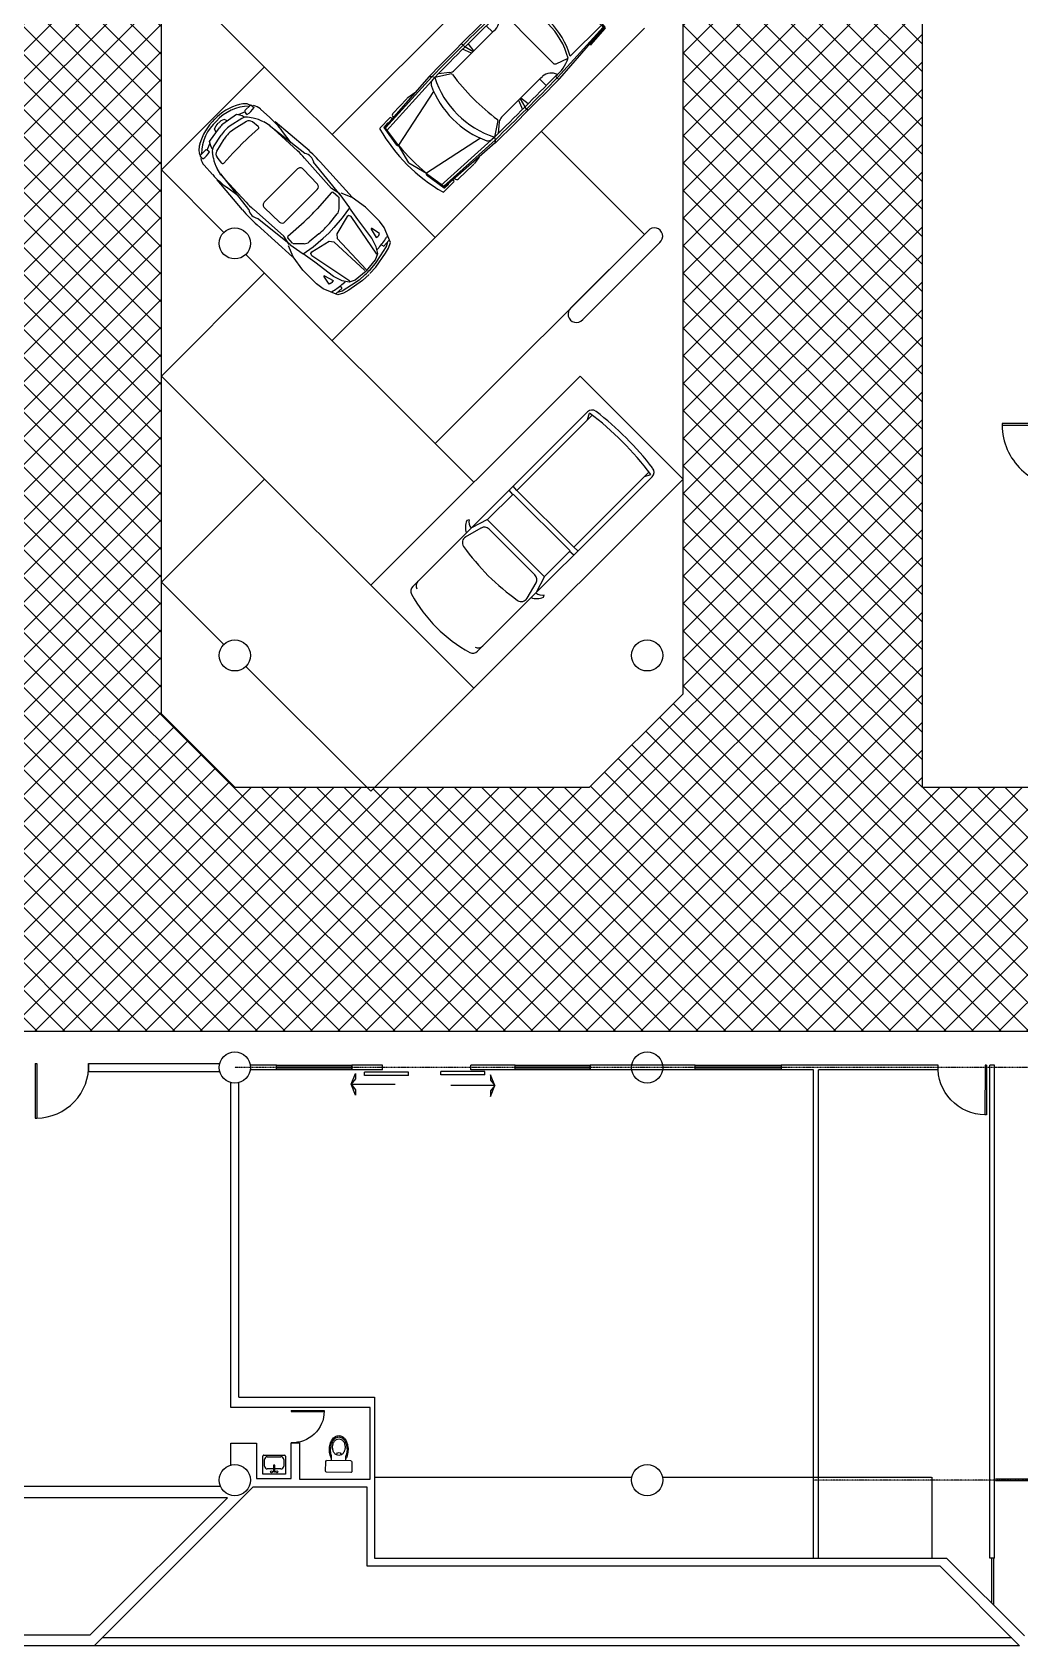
# Model space of a CAD drawing. Header units: millimetres. Extents: x 4849 to 12923, y -7542 to -986.
# Drawn here: x 8201 to 10102, y -7403 to -4294 of the extents above; entities that cross this region are included whole.
import ezdxf

# ---------------------------------------------------------------- set-up
doc = ezdxf.new("R2010")
doc.units = ezdxf.units.MM
doc.linetypes.add('ACAD_ISO02W100', pattern=[15, 12, -3])
doc.linetypes.add('DASHDOT2', pattern=[12.7, 6.35, -3.175, 0, -3.175])
for name, color, linetype in [('col', 30, 'Continuous'), ('eje', 20, 'DASHDOT2'), ('muba', 32, 'Continuous'), ('mue', 31, 'Continuous'), ('Mufa', 11, 'Continuous'), ('mur', 7, 'Continuous'), ('Pav', 9, 'Continuous'), ('pro', 120, 'ACAD_ISO02W100'), ('pue', 43, 'Continuous'), ('SANIT', 1, 'Continuous'), ('sim', 4, 'Continuous'), ('ven', 141, 'Continuous')]:
    doc.layers.add(name, color=color, linetype=linetype)
pattern_1 = [(135, (611749.955, 3302.552), (-26.5165043, -26.5165043), []), (225, (611749.955, 3302.552), (26.5165043, -26.5165043), [])]

# ---------------------------------------------------------------- blocks, each defined once
blk = doc.blocks.new('LLAVES')
at = {"color": 0, "linetype": 'ByBlock'}
for p, q in [((0.015, 0.005), (0.015, -0.005)), ((0.095, 0.01), (0.02, 0.01)), ((0.1, -0.005), (0.1, 0.005)), ((0.02, -0.01), (0.095, -0.01))]:
    blk.add_line(p, q, dxfattribs=at)
for centre in [(0.013, 0.035), (0.013, -0.035)]:
    blk.add_circle(centre, 0.013, dxfattribs=at)
for centre, start, end in [((0.02, 0.005), 90, 180), ((0.095, 0.005), 0, 90), ((0.02, -0.005), 180, 270), ((0.095, -0.005), 270, 360)]:
    blk.add_arc(centre, 0.005, start, end, dxfattribs=at)
blk = doc.blocks.new('MUBA08PL')
at = {"color": 0, "linetype": 'ByBlock'}
for p, q in [((0.025, -0.3), (0.025, 0.3)), ((0.025, 0.3), (0.495, 0.3)), ((0.161, 0.019), (0.161, 0.179)), ((0.233, 0.251), (0.411, 0.251)), ((0.483, 0.179), (0.483, -0.179)), ((0.525, 0.27), (0.525, -0.27)), ((0.495, -0.3), (0.025, -0.3)), ((0.161, -0.179), (0.161, -0.019)), ((0.411, -0.251), (0.233, -0.251))]:
    blk.add_line(p, q, dxfattribs=at)
for centre, radius, start, end in [((0.233, 0.179), 0.072, 90, 180), ((0.411, 0.179), 0.072, 360, 90), ((0.495, 0.27), 0.03, 360, 90), ((0.233, -0.179), 0.072, 180, 270), ((0.411, -0.179), 0.072, 270, 360), ((0.495, -0.27), 0.03, 270, 360)]:
    blk.add_arc(centre, radius, start, end, dxfattribs=at)
at = {"color": 0, "linetype": 'ByBlock', "xscale": 2, "yscale": 2, "zscale": 2}
blk.add_blockref('LLAVES', (0.06, 0), dxfattribs=at)
blk = doc.blocks.new('P100-D')
at = {"color": 0, "linetype": 'ByBlock'}
for p, q in [((-0.019, 1), (-0.049, 1)), ((-0.049, 0), (-0.049, 1)), ((-0.019, 0), (-0.019, 1)), ((-0.019, 0), (-0.049, 0))]:
    blk.add_line(p, q, dxfattribs=at)
blk.add_arc((-0.041, 0.04), 0.959, 90.4342, 182.4198, dxfattribs=at)
blk = doc.blocks.new('_WC')
at = {"layer": 'SANIT'}
for p, q in [((0.018, 0.233), (0.018, -0.233)), ((0.222, 0.253), (0.038, 0.253)), ((0.242, 0.233), (0.242, -0.233)), ((0.242, 0.136), (0.335, 0.136)), ((0.038, -0.253), (0.222, -0.253)), ((0.242, -0.14), (0.337, -0.14))]:
    blk.add_line(p, q, dxfattribs=at)
for points in [[(0.455, -0.183, 0.067069), (0.563, -0.168, 0.079499), (0.647, -0.13, 0.107137), (0.707, -0.068, 0.140584), (0.726, -0.003, 0.140584), (0.707, 0.061, 0.107137), (0.647, 0.124, 0.079499), (0.563, 0.162, 0.067069), (0.455, 0.176, 0.067069), (0.347, 0.162, 0.057475), (0.285, 0.137, 0.107137)], [(0.455, -0.159, 0.064704), (0.554, -0.147, 0.077557), (0.63, -0.113, 0.107174), (0.686, -0.058), (0.702, -0.002), (0.686, 0.055, 0.107174), (0.63, 0.11, 0.077557), (0.554, 0.143, 0.064704), (0.455, 0.156, 0.064704), (0.357, 0.143, 0.021175), (0.335, 0.136, 0.107174)], [(0.281, -0.141, 0.062055), (0.347, -0.168, 0.067069), (0.455, -0.183, 0.067069)]]:
    blk.add_lwpolyline(points, format="xyb", dxfattribs=at)
blk.add_lwpolyline([(0.503, -0.122, 0.075307), (0.566, -0.113, 0.085687), (0.617, -0.087, 0.106098), (0.653, -0.046), (0.664, -0.002), (0.653, 0.043, 0.106098), (0.617, 0.084, 0.085687), (0.566, 0.109, 0.075307), (0.503, 0.119, 0.075307), (0.439, 0.109, 0.085687), (0.389, 0.084, 0.106098), (0.353, 0.043), (0.341, -0.002), (0.353, -0.046, 0.106098), (0.389, -0.087, 0.085687), (0.439, -0.113, 0.075307)], format="xyb", close=True, dxfattribs=at)
for centre, radius, start, end in [((0.038, 0.233), 0.02, 90, 180), ((0.222, 0.233), 0.02, 360, 90), ((0.357, -0.002), 0.0451, 264.4043, 95.5957), ((0.038, -0.233), 0.02, 180, 270), ((0.222, -0.233), 0.02, 270, 360), ((0.425, 0.114), 0.269, 251.3359, 255.1916), ((0.455, 0.226), 0.386, 255.1916, 270)]:
    blk.add_arc(centre, radius, start, end, dxfattribs=at)
blk = doc.blocks.new('SIMBO06')
at = {"color": 0, "linetype": 'ByBlock'}
blk.add_line((0, 0), (-1, 0), dxfattribs=at)
for points in [[(-0.1, 0.2), (0, 0), (-0.1, 0.1)], [(0, 0), (-0.1, -0.2), (-0.1, -0.1)]]:
    blk.add_lwpolyline(points, close=True, dxfattribs=at)
blk = doc.blocks.new('auuto56')
for p, q in [((-0.839, 2.301), (-0.839, -2.454)), ((0.924, -2.455), (0.924, 2.301)), ((-0.999, 0.666), (-0.981, 0.626)), ((-0.839, 0.69), (-0.732, 0.362)), ((-0.793, 0.906), (-0.706, 0.573)), ((0.878, 0.906), (0.79, 0.573)), ((0.924, 0.69), (0.817, 0.362)), ((1.066, 0.626), (1.084, 0.666)), ((0.823, 0.379), (-0.738, 0.379)), ((-0.732, 0.362), (-0.732, -0.326)), ((0.667, 0.479), (-0.583, 0.479)), ((0.817, 0.362), (0.817, -0.326)), ((-0.732, -0.314), (-0.839, -0.322)), ((-0.732, -0.426), (-0.839, -0.434)), ((0.817, -0.326), (-0.732, -0.326)), ((0.817, -0.426), (-0.732, -0.426)), ((-0.732, -0.426), (-0.732, -2.477)), ((0.817, -0.314), (0.924, -0.322)), ((0.817, -0.426), (0.924, -0.434)), ((0.817, -0.426), (0.817, -2.478)), ((-0.732, -2.353), (-0.792, -2.469)), ((0.817, -2.353), (0.877, -2.47))]:
    blk.add_line(p, q)
for centre, radius, start, end in [((0.042, -0.251), 2.788, 73.488, 106.512), ((-0.712, 2.301), 0.127, 107.4493, 180), ((-0.712, 2.159), 0.127, 108.5363, 180), ((0.797, 2.301), 0.127, 0, 72.5507), ((0.797, 2.159), 0.127, 0, 71.4637), ((-0.67, 0.938), 0.127, 99.9352, 194.7436), ((0.042, -3.264), 4.389, 80.3674, 99.6326), ((0.755, 0.938), 0.127, 345.2564, 80.0648), ((-0.714, 0.564), 0.303, 114.3542, 160.2056), ((-0.829, 0.529), 0.18, 93.2287, 147.6526), ((0.799, 0.564), 0.303, 19.7944, 65.6458), ((0.914, 0.529), 0.18, 32.3474, 86.7713), ((-0.583, 0.606), 0.127, 194.7436, 270), ((0.667, 0.606), 0.127, 270, 345.2564), ((-0.712, -2.454), 0.127, 180, 262.5594), ((0.047, 3.641), 6.167, 262.1826, 277.7434), ((0.797, -2.455), 0.127, 277.3566, 0), ((0.047, 3.71), 6.338, 262.9752, 276.9455)]:
    blk.add_arc(centre, radius, start, end)
blk = doc.blocks.new('_AUTO1P')
for p, q in [((-1.974, 0.846), (-2.382, 0.818)), ((-2.378, 0.722), (-1.53, 0.717)), ((-1.064, 0.837), (-2.374, 0.77)), ((-1.083, 0.879), (-2.372, 0.788)), ((-2.296, 0.809), (-2.366, 0.804)), ((-2.285, 0.799), (-2.285, 0.794)), ((-1.968, 0.816), (-1.968, 0.841)), ((-1.236, 0.629), (-1.472, 0.717)), ((-1.058, 0.789), (-1.058, 0.879)), ((-0.801, 0.616), (-0.801, 0.791)), ((-0.291, 0.616), (-0.313, 0.793)), ((-0.266, 0.616), (-0.223, 0.794)), ((-0.227, 0.616), (-0.157, 0.794)), ((-0.219, 0.842), (-0.223, 0.794)), ((-0.219, 0.842), (-0.214, 0.884)), ((0.33, 0.61), (0.604, 0.789)), ((0.331, 0.649), (0.508, 0.79)), ((0.604, 0.789), (0.635, 0.838)), ((0.604, 0.789), (1.99, 0.718)), ((0.604, 0.789), (0.665, 0.786)), ((0.635, 0.838), (0.674, 0.879)), ((0.635, 0.838), (1.962, 0.77)), ((0.674, 0.879), (1.959, 0.789)), ((1.085, 0.85), (1.248, 0.877)), ((1.277, 0.878), (1.663, 0.867)), ((1.711, 0.806), (1.711, 0.817)), ((1.749, 0.804), (1.749, 0.831)), ((1.764, 0.846), (2.036, 0.846)), ((1.867, 0.8), (1.867, 0.795)), ((1.878, 0.81), (1.969, 0.803)), ((2.024, 0.357), (1.959, 0.789)), ((2.041, 0.38), (1.978, 0.795)), ((-1.204, -0.024), (-1.204, 0.583)), ((-0.836, 0.616), (-0.879, 0.616)), ((-0.836, 0.616), (0.237, 0.616)), ((0.808, 0.614), (2.02, 0.357)), ((2.02, 0.357), (2.021, 0.357)), ((2.12, -0.024), (2.02, 0.357)), ((-1.204, -0.631), (-1.204, -0.024)), ((2.12, -0.024), (2.02, -0.405)), ((0.808, -0.662), (2.02, -0.405)), ((2.024, -0.405), (1.959, -0.837)), ((2.041, -0.428), (1.978, -0.843)), ((2.02, -0.405), (2.021, -0.405)), ((-1.974, -0.894), (-2.382, -0.866)), ((-2.378, -0.77), (-1.53, -0.765)), ((-1.064, -0.885), (-2.374, -0.818)), ((-1.083, -0.927), (-2.372, -0.836)), ((-2.296, -0.857), (-2.366, -0.852)), ((-2.285, -0.847), (-2.285, -0.842)), ((-1.968, -0.865), (-1.968, -0.889)), ((-1.472, -0.765), (-1.236, -0.678)), ((-1.058, -0.837), (-1.058, -0.927)), ((-0.836, -0.664), (-0.879, -0.664)), ((-0.836, -0.664), (0.237, -0.664)), ((-0.801, -0.664), (-0.801, -0.839)), ((-0.291, -0.664), (-0.313, -0.842)), ((-0.266, -0.664), (-0.223, -0.842)), ((-0.227, -0.664), (-0.157, -0.842)), ((-0.219, -0.89), (-0.223, -0.842)), ((-0.219, -0.89), (-0.214, -0.932)), ((0.33, -0.658), (0.604, -0.837)), ((0.331, -0.697), (0.508, -0.838)), ((0.604, -0.837), (1.99, -0.766)), ((0.604, -0.837), (0.665, -0.834)), ((0.604, -0.837), (0.635, -0.886)), ((0.635, -0.886), (1.962, -0.818)), ((0.635, -0.886), (0.674, -0.927)), ((0.674, -0.927), (1.959, -0.837)), ((1.085, -0.898), (1.248, -0.925)), ((1.277, -0.926), (1.663, -0.915)), ((1.711, -0.854), (1.711, -0.865)), ((1.749, -0.852), (1.749, -0.88)), ((1.764, -0.895), (2.036, -0.895)), ((1.867, -0.848), (1.867, -0.843)), ((1.878, -0.858), (1.969, -0.851))]:
    blk.add_line(p, q)
for centre, radius, start, end in [((5.983, -0.082), 8.43, 173.9964, 179.6055), ((5.983, -0.082), 8.4, 173.9783, 179.6055), ((-2.381, 0.798), 0.02, 94.0156, 173.9964), ((-2.366, 0.799), 0.005, 94.0156, 173.9783), ((-2.295, 0.799), 0.01, 0, 94.0156), ((-1.973, 0.841), 0.005, 0, 94.0156), ((-0.201, -0.024), 1.521, 150.8659, 209.1341), ((-0.201, -0.024), 1.471, 149.7747, 210.2253), ((-1.147, 0.076), 0.719, 82.7292, 116.9127), ((-1.254, 0.583), 0.05, 0, 69.7332), ((-0.858, 0.879), 0.264, 198.929, 265.3327), ((-0.191, -74.428), 75.312, 89.34093, 90.67843), ((-0.193, -74.47), 75.312, 89.37043, 90.66277), ((-1.055, 0.792), 0.00371, 231.8562, 262.6874), ((-0.191, -74.519), 75.312, 89.39488, 90.65767), ((0.237, 0.766), 0.15, 270, 308.6597), ((-0.99, -0.024), 1.789, 332.9588, 27.0412), ((0.659, 0.666), 0.12, 34.988, 87.0702), ((-0.863, -0.024), 1.789, 334.8894, 25.1107), ((1.272, 0.728), 0.15, 88.3149, 99.1976), ((1.661, 0.817), 0.05, 0, 88.3149), ((1.764, 0.831), 0.015, 90, 180), ((1.877, 0.8), 0.01, 85.9844, 180), ((1.968, 0.793), 0.01, 8.5304, 85.9844), ((2.036, 0.826), 0.02, 15.0642, 90), ((-1.124, -0.024), 3.292, 344.9358, 15.0642), ((0.341, 0.593), 0.02, 123.24, 188.5703), ((-3.754, -0.024), 4.121, 0, 8.5703), ((-1.598, -0.024), 3.638, 353.9896, 6.0104), ((2.021, 0.377), 0.02, 270, 8.5304), ((5.983, 0.034), 8.43, 180.3945, 186.0036), ((5.983, 0.034), 8.4, 180.3945, 186.0217), ((-3.754, -0.024), 4.121, 351.4297, 360), ((2.021, -0.425), 0.02, 351.4696, 90), ((-2.381, -0.846), 0.02, 186.0036, 265.9844), ((-2.366, -0.847), 0.005, 186.0217, 265.9844), ((-2.295, -0.847), 0.01, 265.9844, 0), ((-1.973, -0.889), 0.005, 265.9844, 0), ((-1.147, -0.124), 0.719, 243.0873, 277.2708), ((-1.254, -0.631), 0.05, 290.2668, 0), ((-0.858, -0.927), 0.264, 94.6673, 161.071), ((-0.191, 74.38), 75.312, 269.32157, 270.65907), ((-0.193, 74.422), 75.312, 269.33723, 270.62957), ((-1.055, -0.84), 0.00371, 97.3126, 128.1438), ((-0.191, 74.471), 75.312, 269.34233, 270.60512), ((0.237, -0.814), 0.15, 51.3403, 90), ((0.341, -0.641), 0.02, 171.4297, 236.76), ((0.659, -0.714), 0.12, 272.9298, 325.0128), ((1.272, -0.777), 0.15, 260.8024, 271.6851), ((1.661, -0.865), 0.05, 271.6851, 0), ((1.764, -0.88), 0.015, 180, 270), ((1.877, -0.848), 0.01, 180, 274.0156), ((1.968, -0.841), 0.01, 274.0156, 351.4696), ((2.036, -0.875), 0.02, 270, 344.9358)]:
    blk.add_arc(centre, radius, start, end)
blk = doc.blocks.new('TT')
at = {"linetype": 'ByBlock'}
for p, q in [((-6280.442, -167.874), (-6280.613, -167.909)), ((-6280.283, -167.865), (-6280.442, -167.874)), ((-6280.149, -167.864), (-6279.99, -167.873)), ((-6279.99, -167.873), (-6279.819, -167.908)), ((-6280.974, -168.089), (-6280.943, -168.082)), ((-6280.79, -167.996), (-6280.935, -168.008)), ((-6280.82, -167.956), (-6280.908, -168.008)), ((-6280.613, -167.909), (-6280.82, -167.956)), ((-6280.777, -168.052), (-6280.79, -167.996)), ((-6280.703, -168.045), (-6280.653, -168.042)), ((-6279.819, -167.908), (-6279.612, -167.954)), ((-6279.729, -168.044), (-6279.779, -168.041)), ((-6279.655, -168.051), (-6279.642, -167.995)), ((-6279.642, -167.995), (-6279.497, -168.006)), ((-6279.612, -167.954), (-6279.524, -168.006)), ((-6279.458, -168.088), (-6279.488, -168.08)), ((-6280.869, -168.215), (-6280.903, -168.228)), ((-6280.903, -168.228), (-6280.866, -168.405)), ((-6280.851, -168.406), (-6280.802, -168.222)), ((-6280.802, -168.222), (-6280.841, -168.213)), ((-6279.629, -168.221), (-6279.591, -168.212)), ((-6279.58, -168.404), (-6279.629, -168.221)), ((-6279.528, -168.227), (-6279.565, -168.404)), ((-6279.563, -168.214), (-6279.528, -168.227)), ((-6281.028, -169.096), (-6281.073, -170.018)), ((-6280.897, -169.3), (-6280.846, -168.992)), ((-6280.69, -169.117), (-6280.836, -169.262)), ((-6280.359, -169.051), (-6280.597, -169.073)), ((-6280.071, -169.05), (-6279.833, -169.073)), ((-6279.74, -169.116), (-6279.594, -169.261)), ((-6279.533, -169.298), (-6279.585, -168.991)), ((-6279.402, -169.095), (-6279.355, -170.017)), ((-6280.893, -169.292), (-6280.979, -170.099)), ((-6280.906, -169.311), (-6280.864, -169.495)), ((-6280.843, -169.282), (-6280.833, -169.419)), ((-6280.806, -169.443), (-6280.392, -169.418)), ((-6279.623, -169.442), (-6280.038, -169.418)), ((-6279.586, -169.281), (-6279.597, -169.418)), ((-6279.524, -169.31), (-6279.566, -169.494)), ((-6279.537, -169.291), (-6279.449, -170.098)), ((-6280.864, -169.495), (-6280.912, -170.279)), ((-6280.656, -169.676), (-6279.774, -169.675)), ((-6279.566, -169.494), (-6279.516, -170.278)), ((-6280.732, -169.749), (-6280.743, -170.147)), ((-6279.697, -169.748), (-6279.685, -170.146)), ((-6280.978, -170.336), (-6280.873, -171.204)), ((-6279.761, -170.225), (-6280.667, -170.226)), ((-6279.45, -170.335), (-6279.553, -171.203)), ((-6281.067, -170.42), (-6281.005, -171.174)), ((-6280.935, -170.668), (-6280.975, -170.943)), ((-6280.913, -170.473), (-6280.881, -171.193)), ((-6279.514, -170.472), (-6279.545, -171.192)), ((-6279.492, -170.667), (-6279.451, -170.942)), ((-6279.361, -170.418), (-6279.422, -171.172)), ((-6280.881, -171.193), (-6280.846, -171.327)), ((-6279.545, -171.192), (-6279.58, -171.326)), ((-6280.992, -171.305), (-6280.978, -171.549)), ((-6280.755, -171.521), (-6280.692, -171.612)), ((-6280.711, -171.339), (-6280.694, -171.482)), ((-6280.685, -171.31), (-6280.428, -171.324)), ((-6280.616, -171.569), (-6280.35, -171.631)), ((-6280.428, -171.324), (-6280.215, -171.323)), ((-6279.998, -171.323), (-6280.211, -171.323)), ((-6279.809, -171.569), (-6280.075, -171.631)), ((-6279.741, -171.309), (-6279.998, -171.323)), ((-6279.67, -171.52), (-6279.734, -171.611)), ((-6279.715, -171.338), (-6279.731, -171.481)), ((-6279.434, -171.304), (-6279.447, -171.548)), ((-6280.919, -171.685), (-6280.905, -171.717)), ((-6280.907, -171.726), (-6280.912, -171.654)), ((-6280.746, -171.738), (-6280.894, -171.738)), ((-6280.894, -171.742), (-6280.882, -171.772)), ((-6280.722, -171.658), (-6280.733, -171.727)), ((-6280.733, -171.717), (-6280.594, -171.773)), ((-6280.645, -171.656), (-6280.636, -171.705)), ((-6280.636, -171.705), (-6280.578, -171.799)), ((-6280.598, -171.674), (-6280.336, -171.728)), ((-6280.578, -171.799), (-6280.262, -171.851)), ((-6280.368, -171.835), (-6280.34, -171.9)), ((-6280.34, -171.9), (-6280.278, -171.925)), ((-6279.847, -171.799), (-6280.163, -171.851)), ((-6280.084, -171.9), (-6280.147, -171.925)), ((-6279.827, -171.673), (-6280.089, -171.727)), ((-6280.057, -171.834), (-6280.084, -171.9)), ((-6279.789, -171.704), (-6279.847, -171.799)), ((-6279.692, -171.716), (-6279.831, -171.772)), ((-6279.78, -171.655), (-6279.789, -171.704)), ((-6279.703, -171.657), (-6279.692, -171.726)), ((-6279.679, -171.736), (-6279.531, -171.736)), ((-6279.531, -171.741), (-6279.543, -171.771)), ((-6279.507, -171.683), (-6279.52, -171.715)), ((-6279.518, -171.725), (-6279.514, -171.653)), ((-6280.278, -171.925), (-6280.213, -171.928)), ((-6280.147, -171.925), (-6280.212, -171.928))]:
    blk.add_line(p, q, dxfattribs=at)
for points in [[(-6280.226, -167.815), (-6280.398, -167.821), (-6280.719, -167.88), (-6280.829, -167.909), (-6280.93, -167.961), (-6281.049, -168.245), (-6281.071, -168.402), (-6281.07, -168.778), (-6281.021, -169.091), (-6280.933, -169.3)], [(-6280.206, -167.815), (-6280.034, -167.821), (-6279.713, -167.879), (-6279.603, -167.908), (-6279.502, -167.96), (-6279.383, -168.244), (-6279.361, -168.4), (-6279.361, -168.777), (-6279.409, -169.09), (-6279.497, -169.298)], [(-6280.222, -167.899), (-6280.494, -167.927), (-6280.605, -167.981), (-6280.679, -168.096), (-6280.736, -168.273), (-6280.799, -168.718), (-6280.846, -168.992), (-6280.609, -168.954), (-6280.361, -168.934), (-6280.215, -168.925)], [(-6280.584, -167.984), (-6280.752, -168.847), (-6280.734, -168.894), (-6280.699, -168.902), (-6280.316, -168.808), (-6280.259, -168.74), (-6280.231, -167.924)], [(-6280.21, -167.899), (-6279.938, -167.927), (-6279.827, -167.98), (-6279.753, -168.095), (-6279.695, -168.272), (-6279.632, -168.717), (-6279.585, -168.991), (-6279.821, -168.953), (-6280.07, -168.934), (-6280.215, -168.925)], [(-6279.848, -167.984), (-6279.679, -168.846), (-6279.696, -168.893), (-6279.732, -168.901), (-6280.115, -168.808), (-6280.171, -168.74), (-6280.201, -167.924)]]:
    blk.add_lwpolyline(points, dxfattribs=at)
for centre, radius, start, end in [((-6280.215, -169.082), 1.219, 86.8942, 93.2188), ((-6280.596, -169.566), 1.524, 94.0319, 103.1964), ((-6279.833, -169.565), 1.524, 76.9166, 86.0811), ((-6280.852, -168.263), 0.0508, 77.5746, 110.1342), ((-6280.858, -168.404), 0.00762, 192.0005, 345.153), ((-6279.58, -168.262), 0.0508, 69.9787, 102.5384), ((-6279.573, -168.402), 0.00762, 194.96, 348.1125), ((-6280.582, -169.225), 0.152, 95.4916, 134.8083), ((-6280.214, -170.568), 1.524, 84.6214, 95.4916), ((-6279.847, -169.224), 0.152, 45.3046, 84.6214), ((-6280.818, -169.28), 0.0254, 134.8083, 184.3979), ((-6280.808, -169.417), 0.0254, 184.3979, 273.3874), ((-6280.212, -172.461), 3.048, 86.7256, 93.3874), ((-6279.622, -169.416), 0.0254, 266.7256, 355.7151), ((-6279.612, -169.279), 0.0254, 355.7151, 45.3046), ((-6280.655, -169.752), 0.0762, 90.1141, 178.2929), ((-6279.774, -169.751), 0.0762, 1.8201, 89.9989), ((-6278.029, -170.169), 3.048, 177.1678, 184.7177), ((-6282.399, -170.173), 3.048, 355.3952, 2.9452), ((-6280.81, -170.216), 0.206, 145.336, 215.4638), ((-6279.086, -170.391), 1.829, 176.4893, 182.5638), ((-6280.667, -170.15), 0.0762, 178.2929, 270.1885), ((-6279.761, -170.149), 0.0762, 269.9245, 1.8201), ((-6281.341, -170.394), 1.829, 357.5491, 3.6237), ((-6279.618, -170.215), 0.206, 324.6492, 34.7769), ((-6279.165, -171.206), 1.829, 171.7454, 183.1132), ((-6281.261, -171.208), 1.829, 356.9998, 8.3676), ((-6280.694, -171.535), 0.284, 182.9306, 212.783), ((-6280.256, -171.171), 0.61, 194.8579, 215.0429), ((-6280.686, -171.336), 0.0254, 86.9979, 186.737), ((-6280.593, -171.47), 0.102, 186.737, 256.9903), ((-6279.832, -171.47), 0.102, 283.1226, 353.376), ((-6279.74, -171.335), 0.0254, 353.376, 93.115), ((-6280.17, -171.171), 0.61, 325.07, 345.2551), ((-6279.731, -171.534), 0.284, 327.3299, 357.1824), ((-6280.823, -172.008), 0.364, 73.7595, 104.0169), ((-6280.894, -171.725), 0.0127, 183.7825, 270.113), ((-6280.741, -171.713), 0.152, 202.9116, 223.7293), ((-6280.27, -171.136), 0.847, 225.5935, 273.8679), ((-6280.537, -171.517), 0.436, 223.7293, 239.6553), ((-6280.245, -171.02), 1.012, 239.6553, 272.0435), ((-6280.746, -171.725), 0.0127, 270.113, 350.5053), ((-6280.567, -171.524), 0.152, 215.0429, 258.3436), ((-6280.213, -171.037), 0.61, 256.9903, 283.1226), ((-6280.213, -171.131), 0.61, 258.3436, 281.7694), ((-6280.213, -171.55), 0.305, 260.7246, 279.3883), ((-6280.181, -171.02), 1.012, 268.0694, 300.4577), ((-6280.157, -171.136), 0.847, 266.2451, 314.5195), ((-6279.858, -171.524), 0.152, 281.7694, 325.07), ((-6279.601, -172.006), 0.364, 76.0961, 106.3535), ((-6279.679, -171.724), 0.0127, 189.6077, 270), ((-6279.889, -171.516), 0.436, 300.4577, 316.3836), ((-6279.684, -171.712), 0.152, 316.3836, 337.2014), ((-6279.531, -171.724), 0.0127, 270, 356.3304)]:
    blk.add_arc(centre, radius, start, end, dxfattribs=at)

msp = doc.modelspace()

# ---------------------------------------------------------------- hatches: boundary and pattern name
at = {"layer": 'Pav', "ltscale": 0.05}
h = msp.add_hatch(dxfattribs=at)
h.set_pattern_fill('ANSI37', color=256, scale=300, angle=90, style=0)
h.set_pattern_definition(pattern_1)
h.paths.add_polyline_path([(7957.2, -4154.5), (7942.3, -4169.3), (7942.3, -4535.6), (7952.2, -4545.5), (7942.3, -4555.4), (7942.3, -4701), (8449.2, -4701), (8449.2, -3907), (7942.3, -3907), (7942.3, -4139.6)])
h = msp.add_hatch(dxfattribs=at)
h.set_pattern_fill('ANSI37', color=256, scale=300, angle=90, style=0)
h.set_pattern_definition(pattern_1)
h.paths.add_polyline_path([(9453.8, -4701), (9914.6, -4701), (9914.6, -3907), (9453.8, -3907)])
h = msp.add_hatch(dxfattribs=at)
h.set_pattern_fill('ANSI37', color=256, scale=300, angle=90, style=0)
h.set_pattern_definition(pattern_1)
h.paths.add_polyline_path([(8449.2, -4701), (7942.3, -4701), (7942.3, -4931.6), (7947.3, -4936.5), (7942.3, -4941.5), (7942.3, -5327.5), (7803.9, -5465.9, -0.344237), (7826.6, -5495), (8449.2, -5495)])
h = msp.add_hatch(dxfattribs=at)
h.set_pattern_fill('ANSI37', color=256, scale=300, angle=90, style=0)
h.set_pattern_definition(pattern_1)
h.paths.add_polyline_path([(9914.6, -4701), (9453.8, -4701), (9453.8, -5495), (9914.6, -5495)])
h = msp.add_hatch(dxfattribs=at)
h.set_pattern_fill('ANSI37', color=256, scale=300, angle=90, style=0)
h.set_pattern_definition(pattern_1)
h.paths.add_polyline_path([(8590.6, -5749), (8449.2, -5607.6), (8449.2, -5495), (7826.6, -5495, -0.414214), (7796.6, -5525), (7796.6, -6219), (8590.6, -6219)])
h = msp.add_hatch(dxfattribs=at)
h.set_pattern_fill('ANSI37', color=256, scale=300, angle=90, style=0)
h.set_pattern_definition(pattern_1)
h.paths.add_polyline_path([(9384.6, -6219), (10178.6, -6219), (10178.6, -5749), (9914.6, -5749), (9914.6, -5495), (9453.8, -5495), (9453.8, -5568.7), (9384.6, -5637.8)])
h = msp.add_hatch(dxfattribs=at)
h.set_pattern_fill('ANSI37', color=256, scale=300, angle=90, style=0)
h.set_pattern_definition(pattern_1)
h.paths.add_polyline_path([(9384.6, -6219), (9384.6, -5637.8), (9273.4, -5749), (8859.9, -5749), (8852.3, -5756.7), (8844.6, -5749), (8590.6, -5749), (8590.6, -6219)])

# ---------------------------------------------------------------- linework, layer by layer
at = {"ltscale": 0.05}
for p, q in [((10086.8, -7388.1), (8335, -7388.1)), ((10101.8, -7403.1), (8320.1, -7403.1))]:
    msp.add_line(p, q, dxfattribs=at)
at = {"layer": 'col', "ltscale": 0.05}
for p, q in [((9237.8, -4825.3), (9386.3, -4676.8)), ((9408.9, -4699.4), (9260.5, -4847.9))]:
    msp.add_line(p, q, dxfattribs=at)
at = {"layer": 'col', "ltscale": 1.5}
for centre in [(8590.6, -4701), (8590.6, -5495), (9384.6, -5495), (8590.6, -6289), (9384.6, -6289), (8590.6, -7084), (9384.6, -7084)]:
    msp.add_circle(centre, 30, dxfattribs=at)
at = {"layer": 'col', "ltscale": 0.05}
for centre, start, end in [((9398.5, -4687.2), 310.5448, 139.4973), ((9248.3, -4837.5), 130.5448, 319.4973)]:
    msp.add_arc(centre, 16, start, end, dxfattribs=at)
at = {"layer": 'eje', "ltscale": 0.05}
for p, q in [((11766.6, -6289), (8590.6, -6289)), ((10972.6, -7084), (9704.8, -7084))]:
    msp.add_line(p, q, dxfattribs=at)
at = {"layer": 'muba', "ltscale": 0.05}
for p, q in [((10150.3, -7082.1), (10055.2, -7082.1)), ((10150.2, -7085.6), (10055.2, -7085.6)), ((10047.9, -7234.1), (10047.9, -7320.9)), ((10051.4, -7234.1), (10051.4, -7324.4))]:
    msp.add_line(p, q, dxfattribs=at)
at = {"layer": 'Mufa', "ltscale": 0.05}
for p, q in [((8671, -6284.5), (8620.3, -6284.5)), ((8671, -6293.5), (8620.3, -6293.5)), ((8671, -6293.5), (8671, -6284.5)), ((8816, -6293.5), (8816, -6284.5)), ((8875, -6284.5), (8816, -6284.5)), ((8875, -6293.5), (8816, -6293.5)), ((8875, -6293.5), (8875, -6284.5)), ((9130.5, -6284.5), (9045, -6284.5)), ((9045, -6293.5), (9045, -6284.5)), ((9130.5, -6293.5), (9045, -6293.5)), ((9130.5, -6293.5), (9130.5, -6284.5)), ((9274.5, -6293.5), (9274.5, -6284.5)), ((9476.8, -6284.5), (9274.5, -6284.5)), ((9476.8, -6293.5), (9274.5, -6293.5)), ((9944.6, -6284.5), (9642.8, -6284.5)), ((9704.8, -6293.5), (9642.8, -6293.5)), ((9704.8, -7234.1), (9704.8, -6293.5)), ((9714.6, -7234.1), (9714.6, -6293.5)), ((9944.6, -6293.5), (9714.6, -6293.5)), ((9944.6, -6293.5), (9944.6, -6284.5)), ((10053.6, -6284.5), (10044.6, -6284.5)), ((10044.6, -7234.1), (10044.6, -6284.5)), ((10053.6, -7234.1), (10053.6, -6284.5)), ((10053.6, -7234.1), (10044.6, -7234.1))]:
    msp.add_line(p, q, dxfattribs=at)
at = {"layer": 'mur', "ltscale": 0.05}
for p, q in [((8309.1, -6281.5), (8561.6, -6281.5)), ((8309.1, -6281.5), (8309.1, -6296.5)), ((8309.1, -6296.5), (8561.6, -6296.5)), ((8583.1, -6944), (8583.1, -6318.1)), ((8598.1, -6924.1), (8598.1, -6318.1)), ((8598.1, -6924.1), (8859.8, -6924.1)), ((8859.8, -6924.1), (8859.8, -7234.1)), ((8851.1, -6944), (8583.1, -6944)), ((8851.1, -7082), (8851.1, -6944)), ((8583.1, -7013), (8632.1, -7013)), ((8583.1, -7055), (8583.1, -7013)), ((8632.1, -7013), (8632.1, -7081)), ((8699.1, -7012), (8715.1, -7012)), ((8699.1, -7081), (8699.1, -7012)), ((8715.1, -7012), (8715.1, -7082)), ((8632.1, -7081), (8699.1, -7081)), ((8715.1, -7082), (8851.1, -7082)), ((8576.5, -7118), (7802.6, -7118)), ((8563.4, -7096.5), (7832.1, -7096.5)), ((8311.7, -7383.1), (8576.5, -7118)), ((8320, -7403.1), (8625.8, -7097)), ((8625.8, -7097), (8844.8, -7097)), ((8844.8, -7097), (8844.8, -7249.1)), ((8859.8, -7234.1), (9961.1, -7234.1)), ((9961.1, -7234.1), (10111.2, -7384.1)), ((8844.8, -7249.1), (9947.8, -7249.1)), ((9947.8, -7249.1), (10101.8, -7403.1)), ((8311.7, -7383.1), (6001, -7383.1)), ((8320.1, -7403.1), (5955, -7403.1))]:
    msp.add_line(p, q, dxfattribs=at)
at = {"layer": 'Pav', "ltscale": 0.05}
for p, q in [((9453.8, -5568.7), (9453.8, -3078.3)), ((9914.6, -5749), (9914.6, -3079)), ((8449.2, -5607.6), (8449.2, -3109)), ((9379.5, -3889.8), (8778, -4491.3)), ((8976.5, -4689.8), (8449.2, -4162.5)), ((8777.9, -4888.4), (9379.6, -4286.7)), ((8449.2, -4559.6), (8647.7, -4361.1)), ((8449.2, -4559.6), (8647.7, -4361.1)), ((9181, -4485.3), (9379.5, -4683.8)), ((8569.4, -4679.8), (8449.2, -4559.6)), ((9388.1, -4675), (8976.5, -5086.9)), ((9050.8, -5161.2), (8611.9, -4722.3)), ((8449.2, -4956.6), (8647.7, -4758.1)), ((8449.2, -4956.6), (8647.7, -4758.1)), ((9050.8, -5558.2), (8449.2, -4956.6)), ((9255.3, -4956.6), (8852.3, -5359.7)), ((9255.3, -4956.6), (9453.8, -5155.1)), ((8449.2, -5353.6), (8647.7, -5155.1)), ((9453.8, -5155.1), (9050.8, -5558.2)), ((8569.4, -5473.8), (8449.2, -5353.6)), ((8852.3, -5756.7), (8611.9, -5516.3)), ((9050.8, -5558.2), (8852.3, -5756.7)), ((9453.8, -5568.7), (9273.4, -5749)), ((8449.2, -5607.6), (8590.6, -5749)), ((8590.6, -5749), (9273.4, -5749)), ((9914.6, -5749), (11066.6, -5749)), ((6893.6, -6219), (10902.1, -6219))]:
    msp.add_line(p, q, dxfattribs=at)
at = {"layer": 'pro', "ltscale": 0.025}
for p, q in [((8859.8, -7078.1), (9355.2, -7078.1)), ((9414, -7078.1), (9932.8, -7078.1)), ((9932.8, -7078.1), (9932.8, -7234.1))]:
    msp.add_line(p, q, dxfattribs=at)
at = {"layer": 'pue', "ltscale": 0.05}
for p, q in [((8925.3, -6298.1), (8840.4, -6298.1)), ((8840.4, -6304.4), (8840.4, -6298.1)), ((8925.3, -6304.4), (8840.4, -6304.4)), ((8925.3, -6304.4), (8925.3, -6298.1)), ((8987.4, -6303), (8987.4, -6296.6)), ((9072.3, -6296.6), (8987.4, -6296.6)), ((9072.3, -6303), (8987.4, -6303)), ((9072.3, -6303), (9072.3, -6296.6))]:
    msp.add_line(p, q, dxfattribs=at)
at = {"layer": 'ven', "ltscale": 0.05}
for p, q in [((8671, -6287.5), (8816, -6287.5)), ((8816, -6290.5), (8671, -6290.5)), ((9130.5, -6287.5), (9274.5, -6287.5)), ((9274.5, -6290.5), (9130.5, -6290.5)), ((9476.8, -6287.5), (9642.8, -6287.5)), ((9642.8, -6290.5), (9476.8, -6290.5))]:
    msp.add_line(p, q, dxfattribs=at)
for points in [[(8671, -6293.5), (8671, -6284.5), (8816, -6284.5), (8816, -6293.5)], [(9130.5, -6293.5), (9130.5, -6284.5), (9274.5, -6284.5), (9274.5, -6293.5)], [(9476.8, -6293.5), (9476.8, -6284.5), (9642.8, -6284.5), (9642.8, -6293.5)]]:
    msp.add_lwpolyline(points, close=True, dxfattribs=at)

# ---------------------------------------------------------------- block references
at = {"layer": 'mue', "xscale": 99.9999999999828, "yscale": 100, "zscale": 100}
for name, p, rotation in [('_AUTO1P', (9077.4, -4397.8), 225.0000000000099), ('TT', (-423362.1, -460704.7), 225.0000000000099), ('auuto56', (9161.2, -5264.8), 134.9999999999901)]:
    msp.add_blockref(name, p, dxfattribs=dict(at, rotation=rotation))
at = {"layer": 'pue', "ltscale": 0.03}
for p, xscale, yscale, zscale, rotation in [((8204.2, -6281.5), 104.960718263872, 104.960718263842, 104.9607182638417, 180), ((10040, -6284.8), -95.41883478526272, 95.41883478531054, 95.41883478531065, 179.8271763356605), ((8699.1, -6948.4), -63.59200183928488, 63.59200183928488, 63.59200183928498, 270)]:
    msp.add_blockref('P100-D', p, dxfattribs=dict(at, xscale=xscale, yscale=yscale, zscale=zscale, rotation=rotation))
at = {"layer": 'SANIT'}
for name, p, xscale, yscale, zscale, rotation in [('_WC', (8790.7, -7070.9), -100, 100, 100, 269.6421984789631), ('MUBA08PL', (8666.3, -7074.4), 73.52525093447184, 73.52525093448321, 73.52525093448534, 90)]:
    msp.add_blockref(name, p, dxfattribs=dict(at, xscale=xscale, yscale=yscale, zscale=zscale, rotation=rotation))
at = {"layer": 'sim', "yscale": 103.4138238238202, "zscale": 84.7988304308267}
for p, xscale, rotation in [((8814.5, -6321.4), 84.79883043079334, 180.1918231638086), ((9091.5, -6323.9), -84.79883043079334, 179.8081768361913)]:
    msp.add_blockref('SIMBO06', p, dxfattribs=dict(at, xscale=xscale, rotation=rotation))
at = {"layer": 'ven', "ltscale": 0.05, "xscale": 124.5183299510882, "yscale": 124.5183299510882, "zscale": 124.518329951088, "rotation": 90}
msp.add_blockref('P100-D', (10192.6, -5045.6), dxfattribs=at)

doc.saveas('drawing.dxf')
